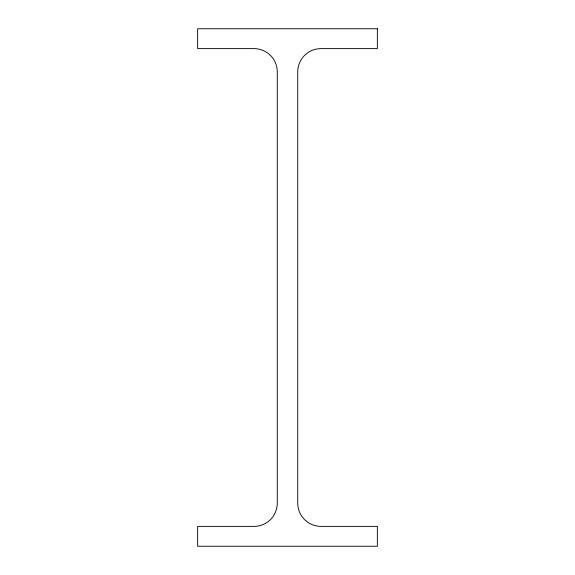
<?xml version="1.0" encoding="UTF-8"?>
<svg xmlns="http://www.w3.org/2000/svg" width="575" height="575" viewBox="0 0 575 575"><rect width="100%" height="100%" fill="white"/><g stroke="black" fill="none" stroke-linecap="round" stroke-linejoin="round"><path stroke-width="0.86" d="M377.358 28.75L197.642 28.75L197.642 48.616L254.021 48.616A23.259 23.259 0 0 1 277.279 71.875L277.279 503.125A23.259 23.259 0 0 1 254.021 526.384L197.642 526.384L197.642 546.25L377.358 546.25L377.358 526.384L320.979 526.384A23.259 23.259 0 0 1 297.721 503.125L297.721 71.875A23.259 23.259 0 0 1 320.979 48.616L377.358 48.616L377.358 28.75"/></g></svg>
